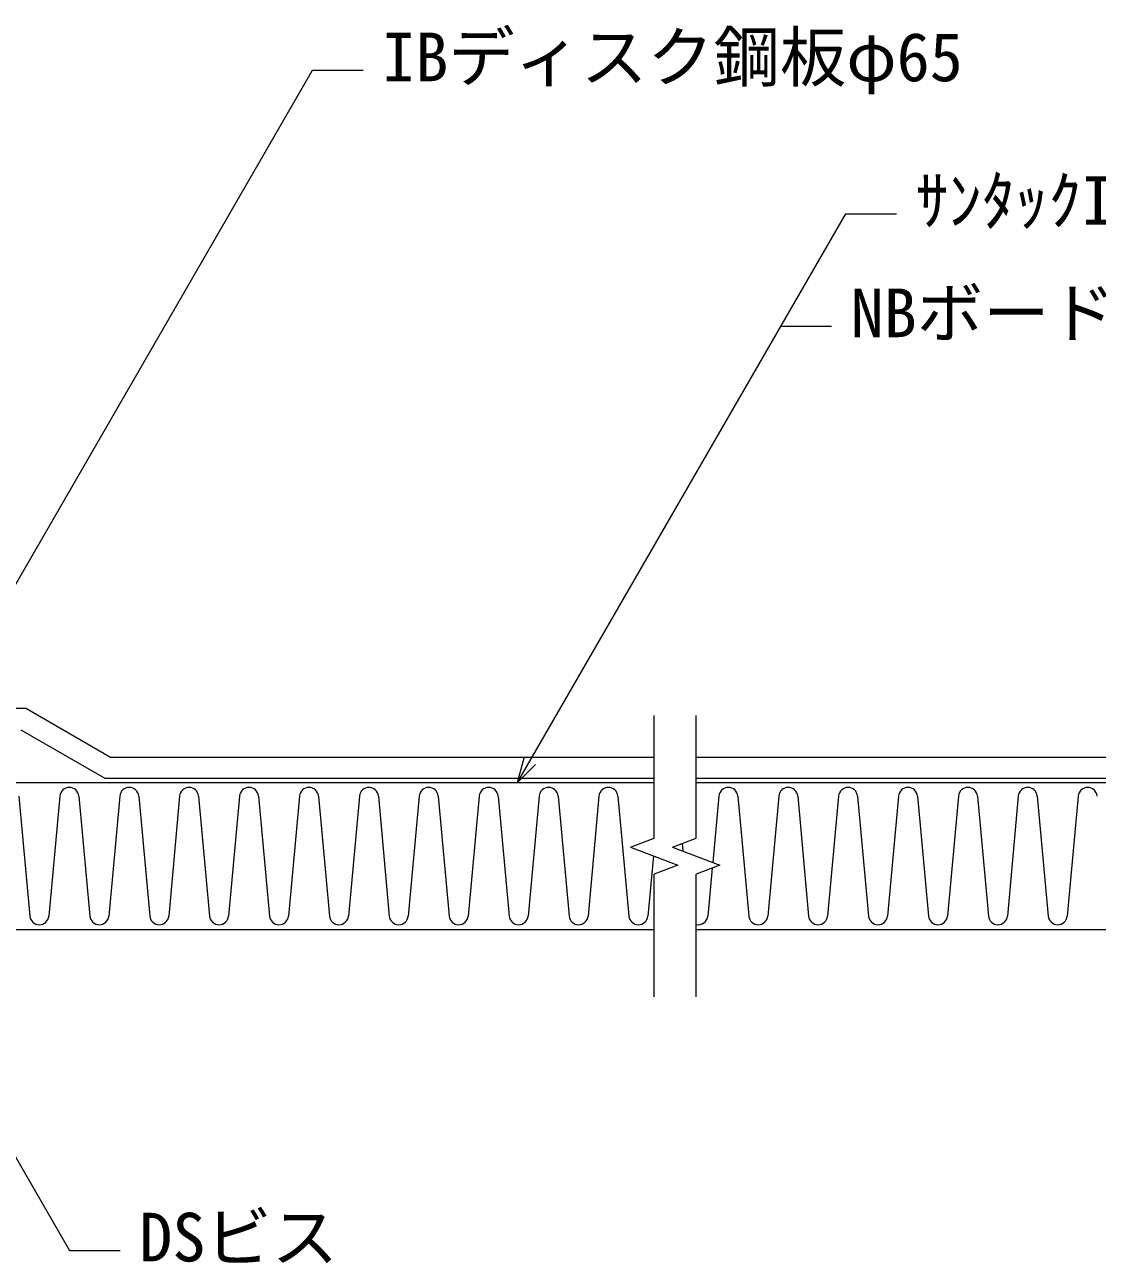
# Model space of a CAD drawing. Units: millimetres, scale not verified. Extents: x -840 to 840, y -594 to 594.
# Drawn here: x 266.4 to 520.9, y -19.3 to 274.7 of the extents above; entities that cross this region are included whole.
import ezdxf
from ezdxf.enums import TextEntityAlignment as Align

# ---------------------------------------------------------------- set-up
doc = ezdxf.new("R2010")
doc.units = ezdxf.units.MM
doc.header["$LTSCALE"] = 2
for name, color, linetype, lineweight in [('0-2_文字', 5, 'Continuous', 9), ('0-6_寸法線', 7, 'Continuous', 9), ('0-9_断熱材', 4, 'Continuous', 9), ('0-C_IBｼｰﾄ', 7, 'Continuous', 9), ('1-4_破断線', 7, 'Continuous', 9)]:
    doc.layers.add(name, color=color, linetype=linetype, lineweight=lineweight)
doc.styles.add('ＭＳ ゴシック', font='')
doc.styles.get('ＭＳ ゴシック').set_extended_font_data('MS Gothic')

msp = doc.modelspace()

# ---------------------------------------------------------------- linework, layer by layer
at = {"layer": '0-6_寸法線'}
msp.add_line((445.794, 203.114), (457.794, 203.114), dxfattribs=at)
for points in [[(240.237, 100.351), (334.635, 263.855), (346.635, 263.855)], [(383.289, 94.851), (461.191, 229.783), (473.191, 229.783)], [(387.531, 99.094), (383.289, 94.851), (384.841, 100.646)], [(235.48, 55.639), (276.998, -16.273), (288.998, -16.273)]]:
    msp.add_lwpolyline(points, dxfattribs=at)
at = {"layer": '0-9_断熱材', "color": 7}
for p, q in [((95.709, 94.851), (415.709, 94.851)), ((425.709, 94.851), (745.709, 94.851)), ((415.709, 59.851), (95.709, 59.851)), ((745.709, 59.851), (425.709, 59.851))]:
    msp.add_line(p, q, dxfattribs=at)
at = {"layer": '0-9_断熱材'}
for p, q in [((264.985, 91.585), (267.586, 63.117)), ((274.693, 91.585), (272.093, 63.117)), ((279.2, 91.585), (281.801, 63.117)), ((288.908, 91.585), (286.307, 63.117)), ((293.415, 91.585), (296.015, 63.117)), ((303.123, 91.585), (300.522, 63.117)), ((307.63, 91.585), (310.23, 63.117)), ((317.337, 91.585), (314.737, 63.117)), ((321.844, 91.585), (324.445, 63.117)), ((331.552, 91.585), (328.952, 63.117)), ((336.059, 91.585), (338.659, 63.117)), ((345.767, 91.585), (343.166, 63.117)), ((350.274, 91.585), (352.874, 63.117)), ((359.982, 91.585), (357.381, 63.117)), ((364.488, 91.585), (367.089, 63.117)), ((374.196, 91.585), (371.596, 63.117)), ((378.703, 91.585), (381.304, 63.117)), ((388.411, 91.585), (385.811, 63.117)), ((392.918, 91.585), (395.518, 63.117)), ((402.626, 91.585), (400.025, 63.117)), ((407.133, 91.585), (409.733, 63.117)), ((431.055, 91.585), (429.619, 75.865)), ((435.562, 91.585), (438.163, 63.117)), ((445.27, 91.585), (442.669, 63.117)), ((449.777, 91.585), (452.377, 63.117)), ((459.485, 91.585), (456.884, 63.117)), ((463.992, 91.585), (466.592, 63.117)), ((473.699, 91.585), (471.099, 63.117)), ((478.206, 91.585), (480.807, 63.117)), ((487.914, 91.585), (485.314, 63.117)), ((492.421, 91.585), (495.022, 63.117)), ((502.129, 91.585), (499.528, 63.117)), ((506.636, 91.585), (509.236, 63.117)), ((516.344, 91.585), (513.743, 63.117)), ((422.373, 80.358), (422.538, 78.556)), ((415.546, 77.413), (414.24, 63.117)), ((429.496, 74.515), (428.455, 63.117))]:
    msp.add_line(p, q, dxfattribs=at)
for centre, start, end in [((276.947, 91.374), 5.35135, 174.64865), ((291.161, 91.374), 5.35135, 174.64865), ((305.376, 91.374), 5.35135, 174.64865), ((319.591, 91.374), 5.35135, 174.64865), ((333.806, 91.374), 5.35135, 174.64865), ((348.02, 91.374), 5.35135, 174.64865), ((362.235, 91.374), 5.35135, 174.64865), ((376.45, 91.374), 5.35135, 174.64865), ((390.664, 91.374), 5.35135, 174.64865), ((404.879, 91.374), 5.35135, 174.64865), ((433.309, 91.374), 5.35135, 174.64865), ((447.523, 91.374), 5.35135, 174.64865), ((461.738, 91.374), 5.35135, 174.64865), ((475.953, 91.374), 5.35135, 174.64865), ((490.168, 91.374), 5.35135, 174.64865), ((504.382, 91.374), 5.35135, 174.64865), ((518.597, 91.374), 5.35135, 174.64865), ((269.839, 63.328), 185.35135, 354.64865), ((284.054, 63.328), 185.35135, 354.64865), ((298.269, 63.328), 185.35135, 354.64865), ((312.483, 63.328), 185.35135, 354.64865), ((326.698, 63.328), 185.35135, 354.64865), ((340.913, 63.328), 185.35135, 354.64865), ((355.128, 63.328), 185.35135, 354.64865), ((369.342, 63.328), 185.35135, 354.64865), ((383.557, 63.328), 185.35135, 354.64865), ((397.772, 63.328), 185.35135, 354.64865), ((411.987, 63.328), 185.35135, 354.64865), ((426.201, 63.328), 257.42969, 354.64865), ((440.416, 63.328), 185.35135, 354.64865), ((454.631, 63.328), 185.35135, 354.64865), ((468.846, 63.328), 185.35135, 354.64865), ((483.06, 63.328), 185.35135, 354.64865), ((497.275, 63.328), 185.35135, 354.64865), ((511.49, 63.328), 185.35135, 354.64865)]:
    msp.add_arc(centre, 2.263, start, end, dxfattribs=at)
at = {"layer": '0-C_IBｼｰﾄ'}
for p, q in [((266.798, 112.351), (208.959, 112.351)), ((266.798, 112.351), (286.717, 100.851)), ((265.459, 107.351), (285.377, 95.851)), ((286.717, 100.851), (415.709, 100.851)), ((425.709, 100.851), (745.709, 100.851)), ((285.377, 95.851), (415.709, 95.851)), ((425.709, 95.851), (745.709, 95.851))]:
    msp.add_line(p, q, dxfattribs=at)
at = {"layer": '1-4_破断線'}
for p, q in [((415.709, 81.626), (415.709, 110.727)), ((425.709, 81.626), (425.709, 110.727)), ((410.084, 79.488), (415.709, 81.626)), ((410.084, 79.488), (421.334, 75.213)), ((420.084, 79.488), (425.709, 81.626)), ((420.084, 79.488), (431.334, 75.213)), ((421.334, 75.213), (415.709, 73.076)), ((431.334, 75.213), (425.709, 73.076)), ((415.709, 43.974), (415.709, 73.076)), ((425.709, 43.974), (425.709, 73.076))]:
    msp.add_line(p, q, dxfattribs=at)

# ---------------------------------------------------------------- texts
at = {"layer": '0-2_文字', "color": 7, "style": 'ＭＳ ゴシック'}
for s, p in [('IBディスク鋼板φ65', (351.176, 257.796)), ('ｻﾝﾀｯｸIB-HWCｼｰﾄ t=1.5㎜以上', (477.731, 223.724)), ('NBボード t=35㎜', (462.334, 197.055)), ('DSビス', (293.538, -22.332))]:
    msp.add_text(s, height=11.54, dxfattribs=at).set_placement(p, align=Align.BOTTOM_LEFT)

doc.saveas('drawing.dxf')
